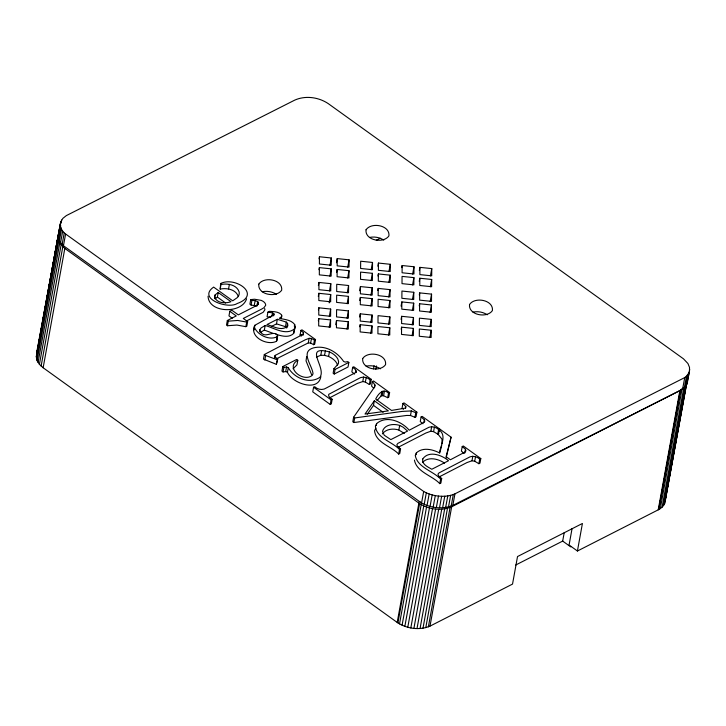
<?xml version="1.0" encoding="UTF-8"?>
<svg xmlns="http://www.w3.org/2000/svg" width="726" height="726" viewBox="0 0 726 726"><rect width="100%" height="100%" fill="white"/><g stroke="black" fill="none" stroke-linecap="round" stroke-linejoin="round"><path stroke-width="1.09" d="M352.682 367.329L355.386 369.489L356.176 372.284L326.564 387.856C322.798 390.524 317.943 389.744 314.676 386.704L313.578 387.257L312.743 391.849L330.248 404.436L331.337 403.883L332.172 399.291L329.495 397.14L328.669 395.888L328.706 394.354L358.326 378.781C362.083 376.095 366.92 376.876 370.187 379.916L371.285 379.353L353.78 366.766L352.682 367.329L351.847 371.921L354.551 374.081M318.732 318.687L318.678 325.929L330.53 327.163L330.584 319.912L318.732 318.687L318.342 320.774M318.814 307.815L318.759 315.066L330.611 316.291L330.666 309.049L318.814 307.815L318.424 309.911M318.877 293.304L318.823 300.546L330.666 301.78L330.72 294.529L318.877 293.304L318.297 296.444M318.959 282.441L318.905 289.683L330.747 290.908L330.802 283.666L318.959 282.441L318.378 285.572M319.376 267.622L319.322 274.864L331.165 276.098L331.219 268.847L319.376 267.622L318.986 269.709M319.458 256.75L319.404 264.001L331.247 265.226L331.301 257.984L319.458 256.75L319.068 258.846M336.501 320.529L336.447 327.771L348.298 329.005L348.353 321.754L336.501 320.529L335.73 324.713M337.145 269.464L337.091 276.706L348.943 277.94L348.997 270.689L337.145 269.464L336.565 272.604M337.227 258.601L337.173 265.843L349.024 267.068L349.079 259.826L337.227 258.601L336.456 262.776M348.435 310.891L348.38 318.133L336.528 316.908L336.592 309.666L348.435 310.891L347.082 318.206M348.498 296.38L348.444 303.622L336.592 302.388L336.646 295.146L348.498 296.38L347.137 303.695M348.58 285.509L348.525 292.75L336.673 291.525L336.728 284.283L348.58 285.509L347.219 292.823M360.35 297.433L360.296 304.684L372.139 305.909L372.193 298.667L360.35 297.433L359.769 300.573M360.432 286.57L360.377 293.812L372.22 295.046L372.275 287.795L360.432 286.57L359.651 290.754M360.196 324.694L360.141 331.936L371.984 333.17L372.039 325.92L360.196 324.694L359.806 326.782M360.277 313.823L360.223 321.074L372.066 322.299L372.12 315.057L360.277 313.823L359.697 316.963M372.438 273.321L372.384 280.563L360.532 279.329L360.586 272.087L372.438 273.321L371.086 280.635M372.52 262.449L372.465 269.691L360.613 268.466L360.668 261.224L372.52 262.449L371.167 269.763M378.201 288.413L378.146 295.654L389.998 296.889L390.053 289.638L378.201 288.413L377.81 290.5M378.364 273.929L378.31 281.18L390.161 282.405L390.216 275.163L378.364 273.929L377.974 276.025M378.446 263.066L378.391 270.308L390.243 271.533L390.298 264.291L378.446 263.066L377.865 266.197M389.971 300.51L389.916 307.751L378.065 306.526L378.119 299.275L389.971 300.51L388.61 307.824M389.817 327.762L389.762 335.013L377.91 333.779L377.965 326.537L389.817 327.762L388.455 335.085M389.898 316.899L389.844 324.141L377.992 322.916L378.046 315.665L389.898 316.899L388.537 324.213M401.578 327.172L401.523 334.414L413.366 335.648L413.421 328.397L401.578 327.172L401.188 329.259M401.66 316.309L401.605 323.551L413.448 324.776L413.502 317.534L401.66 316.309L401.079 319.44M401.85 301.916L401.796 309.158L413.639 310.383L413.693 303.141L401.85 301.916L401.07 306.1M402.14 265.525L402.086 272.767L413.938 274.001L413.992 266.751L402.14 265.525L401.75 267.613M413.775 292.279L413.72 299.52L401.877 298.295L401.932 291.044L413.775 292.279L412.422 299.593M413.911 277.622L413.856 284.864L402.004 283.639L402.059 276.388L413.911 277.622L412.55 284.937M419.619 303.758L419.564 311L431.416 312.234L431.471 304.984L419.619 303.758L419.238 305.846M419.701 292.887L419.646 300.137L431.498 301.363L431.553 294.121L419.701 292.887L419.319 294.983M419.837 278.23L419.782 285.481L431.625 286.706L431.68 279.465L419.837 278.23L419.256 281.37M419.918 267.368L419.864 274.61L431.707 275.844L431.761 268.593L419.918 267.368L419.338 270.508M431.199 330.239L431.144 337.49L419.292 336.256L419.347 329.014L431.199 330.239L429.837 337.563M431.28 319.376L431.226 326.618L419.374 325.393L419.428 318.151L431.28 319.376L429.919 326.691M36.3 356.765L58.207 235.56L36.3 356.765L37.071 360.613L39.404 364.361L43.143 367.755L397.195 622.427C406.624 628.752 419.428 630.595 429.992 626.13L512.529 584.094L517.52 556.552L582.415 523.473L577.424 551.016L569.084 545.017L572.079 528.492M57.98 237.438L59.732 243.192L64.823 248.428L418.875 503.109C428.304 509.434 441.109 511.276 451.672 506.802L679.89 390.534L685.725 386.132L686.732 384.435L689.482 371.14L689.509 367.356L687.939 363.535L683.465 358.816L328.234 103.609C318.596 97.148 305.428 95.306 294.72 100.134L66.329 215.604L62.853 218.381L60.821 221.757L58.261 235.088L58.624 238.908L60.567 242.693L63.443 245.724L421.134 502.71M37.552 351.683L36.536 353.39L60.394 223.59M300.936 330.394L303.423 332.708L303.323 334.187L264.3 354.542L263.465 359.134L276.361 364.325L277.722 358.844L274.455 356.602L275.218 355.377L305.319 339.777L309.122 338.316L311.481 338.452L314.458 340.113L315.529 339.568L301.998 329.849L300.936 330.394L300.101 334.976L301.344 336.138M372.411 381.513L374.97 385.007L374.534 387.049L353.626 417.196L352.791 421.779L353.852 422.541L406.714 415.444L410.489 415.508L414.963 417.305L416.062 416.742L416.896 412.159L404.028 402.903L402.93 403.465L405.87 406.687L405.144 408.148L391.505 410.435L375.687 399.064C377.947 394.245 383.165 387.82 388.528 393.111L389.626 392.548L373.509 380.959L372.411 381.513L371.576 386.105L373.391 387.92M686.732 384.435L687.377 378.863M442.007 443.686L442.007 439.23L438.241 434.484L439.076 429.892L440.174 429.338L451.082 437.179L446.1 458.042M36.527 354.887L58.207 235.56M36.482 358.68L58.171 239.362M37.071 360.613L58.752 241.286M38.051 362.51L59.732 243.192M39.404 364.361L61.084 245.034M41.11 366.113L62.79 246.795M43.143 367.755L64.823 248.428M214.506 298.513L215.177 294.838L218.217 292.514L230.986 301.698C225.659 303.786 215.667 303.277 214.624 296.272L215.177 294.838M215.096 298.849L217.383 297.097L218.217 292.514M220.178 289.093L221.003 284.501C227.556 283.158 236.821 284.737 239.144 291.943A16.281 9.792 10.3 0 1 237.375 297.542L232.71 300.818L213.644 287.106C196.946 298.685 228.155 309.467 237.175 303.522C262.267 294.484 234.861 276.098 220.668 283.521L220.178 289.093C226.721 287.75 235.986 289.329 238.31 296.535M228.554 288.948L229.389 284.356M232.193 318.206L228.971 315.892L229.806 311.3L236.249 315.937L227.329 320.484L226.494 325.076L227.429 325.747L236.912 325.057L245.851 326.682L246.831 326.183L247.666 321.591L243.292 318.451L261.56 309.14L263.955 307.724L265.707 305.256A7.596 4.574 10.3 0 0 261.133 300.364L254.536 299.221L250.724 299.602L249.889 304.194L251.06 305.038L255.988 305.882M227.429 325.747L228.263 321.155L227.329 320.484M245.851 326.682L246.686 322.09L247.666 321.591M251.06 305.038L251.895 300.446L250.724 299.602M254.3 305.165L255.135 300.573L251.895 300.446M256.841 306.236L257.676 301.644L255.135 300.573M258.202 304.385L258.538 302.551L257.676 301.644M267.894 312.171L272.504 312.824L274.056 314.049L273.375 315.002L254.871 325.284C248.637 336.918 267.495 346.202 276.524 341.229L277.504 334.913C272.522 330.058 264.745 339.423 260.316 331.537L259.844 329.804L261.006 328.007L265.171 325.475C274.101 327.907 285.808 335.966 294.475 328.851L295.319 326.718L294.656 324.468C291.026 319.694 284.583 319.576 279.256 318.297L281.089 317.071L281.788 315.901L281.525 314.775C278.548 311.518 273.629 311.626 269.555 311.327L267.894 312.171L267.059 316.763L270.744 317.28M254.036 329.876L254.871 325.284M259.509 331.646L259.844 329.804M260.171 332.59L264.337 330.067L265.171 325.475M271.833 316.491L272.504 312.824M264.818 360.105L265.652 355.513L264.3 354.542M273.221 315.157L273.548 313.323M273.72 315.883L274.056 314.049M271.796 326.273L276.497 323.869L277.332 319.286L286.316 322.099L287.56 323.424L287.56 326.8M277.005 337.663L277.504 334.913M276.524 341.229L277.74 335.784M281.289 318.65L281.788 315.901M274.718 358.136L275.218 355.377M276.361 364.325L277.722 358.844M287.56 323.424L286.725 328.016L285.481 326.691L286.316 322.099M293.068 368.754L296.961 364.86L297.796 360.268L296.689 359.47L282.777 366.557L281.942 371.149L283.058 371.948L285.708 371.576L287.451 372.266C291.87 383.128 318.151 392.621 320.865 376.594M283.058 371.948L283.893 367.356L282.777 366.557M285.708 371.576L286.543 366.984L288.286 367.674C294.148 378.119 309.358 384.462 319.894 377.311C326.972 367.764 302.633 345.004 329.432 351.883A17.796 10.709 10.3 0 1 337.853 359.089L338.625 361.612L338.334 363.826L333.96 368.645L333.125 373.228L334.241 374.035L348.026 367.002L348.861 362.419L347.745 361.612L345.258 362.083L343.625 361.457C337.127 351.765 325.194 344.877 313.36 347.917C299.892 351.801 312.352 365.496 313.015 373.69L312.398 375.197C303.704 383.01 284.51 367.846 297.796 360.268M294.329 326.301L294.656 324.468M275.816 334.214C281.461 336.011 288.812 338.189 293.64 333.443L294.475 328.851M295.319 326.718L293.64 333.443M287.451 372.266L288.286 367.674M302.923 335.466L303.423 332.708M276.198 358.962L308.287 342.908L309.122 338.316M315.529 339.568L314.694 344.16L313.623 344.705L310.646 343.044L311.481 338.452M313.623 344.705L314.458 340.113M316.463 357.065L320.783 355.277L321.618 350.694M320.783 355.277L324.549 355.368L325.384 350.776M337.526 365.36L337.018 363.681A17.796 10.709 10.3 0 0 328.597 356.475L329.432 351.883M334.241 374.035L335.076 369.443L348.861 362.419M330.248 404.436L331.083 399.844L332.172 399.291M355.858 372.556L356.185 370.723M353.852 422.541L354.687 417.949L353.626 417.196M329.695 397.775L357.491 383.373L362.773 381.558L363.608 376.975M371.285 379.353L370.451 383.945L369.352 384.508L365.36 382.076L366.194 377.493M369.352 384.508L370.187 379.916M373.518 368.862L374.099 365.641M375.823 369.198L376.422 365.922M374.471 387.766L374.97 385.007M367.292 414.219L373.5 405.38L374.335 400.788L388.374 410.88L365.015 414.056L374.335 400.788M377.057 400.507L381.077 395.96L381.912 391.368M376.322 425.382L376.658 423.539C386.704 415.063 401.641 421.37 409.237 430.219L423.812 422.532L424.819 421.243L424.356 419.71L421.089 416.96L420.254 421.552L422.959 423.757M381.077 395.96L382.203 395.661L383.029 391.069M389.626 392.548L388.791 397.14L387.702 397.703L383.6 395.734L384.435 391.142M387.702 397.703L388.528 393.111M402.93 403.465L402.095 408.057L403.502 409.337M404.328 433.413L398.846 430.028L399.681 425.436C393.791 423.449 384.58 424.42 382.538 431.262L384.199 435.192L390.824 439.611L407.549 431.081L403.193 427.233L399.681 425.436M405.535 408.52L405.87 406.687M375.823 428.131L374.562 430.772C375.723 442.824 391.523 446.354 398.656 454.068L399.491 449.485L400.589 448.922L397.34 446.191L396.859 444.639L397.884 443.368L426.734 428.413C430.464 425.735 435.337 426.525 438.595 429.547L439.693 428.993L422.187 416.397L421.089 416.96M400.589 448.922L399.754 453.514L398.656 454.068M410.489 415.508L411.324 410.925L415.798 412.713L416.896 412.159M414.963 417.305L415.798 412.713M416.062 454.73L416.397 452.888C422.732 446.953 432.524 449.376 439.43 452.852C440.528 445.664 447.089 435.455 439.076 429.892M423.857 422.468L424.356 419.71M398.011 447.388L425.899 433.005L430.854 431.217L431.689 426.625M397.195 622.427L418.875 503.109M397.912 622.899L419.601 503.572M438.858 433.576L437.76 434.139L433.585 431.643L434.42 427.06M399.509 623.924L421.198 504.597M402.077 625.24L423.766 505.913M437.76 434.139L438.595 429.547M439.194 431.743L439.693 428.993M404.854 626.356L426.534 507.038M407.785 627.273L429.465 507.946M410.816 627.945L432.505 508.627M414.428 460.039C416.506 472.091 432.369 475.594 439.774 483.643L440.609 479.051L441.707 478.498L438.468 475.757L437.978 474.214L438.985 472.925L467.825 457.961C471.573 455.302 476.456 456.1 479.714 459.122L480.812 458.56L463.306 445.973L462.217 446.535L461.382 451.127L464.095 453.342M413.911 628.38L435.6 509.062M441.707 478.498L440.873 483.089L439.774 483.643M417.005 628.571L438.695 509.253M420.055 628.507L441.735 509.18M422.995 628.19L444.684 508.872M425.79 627.627L447.47 508.309M428.376 626.828L450.066 507.51M429.992 626.13L451.672 506.802M464.822 452.96L465.484 449.285L462.217 446.535M439.103 476.937L466.99 462.553L471.982 460.792L472.817 456.2M480.812 458.56L479.977 463.152L478.879 463.714L474.713 461.219L475.539 456.627M478.879 463.714L479.714 459.122M515.75 565L562.677 541.088L564.202 532.739M577.424 551.016L658.201 509.852L679.89 390.534M658.7 509.552L680.389 390.234M658.845 509.47L680.525 390.152M658.201 509.852L660.306 508.599L681.986 389.281M660.306 508.599L662.094 507.156L683.774 387.838M662.094 507.156L663.519 505.541L685.199 386.223M663.519 505.541L664.562 503.799L686.242 384.481M665.433 500.014L686.705 382.92M686.887 382.62L664.562 503.799M208.063 296.172C208.48 313.333 242.012 314.013 246.568 298.831M60.821 221.757L58.261 235.088M60.285 227.329L60.675 225.241M61.066 223.145L61.646 220.014M58.624 238.908L60.757 227.41L60.376 225.487M59.405 240.823L61.538 229.325L60.757 227.41M60.567 242.693L62.699 231.195L61.538 229.325M62.1 244.499L64.233 233.001L62.699 231.195M63.443 245.724L65.576 234.226M329.949 265.299L331.301 257.984M329.867 276.17L331.219 268.847M329.45 290.981L330.802 283.666M329.168 302.896L330.72 294.529M329.305 316.364L330.666 309.049M329.223 327.235L330.584 319.912M347.718 267.141L349.079 259.826M347.636 278.013L348.997 270.689M347.001 329.078L348.353 321.754M370.922 295.119L372.275 287.795M370.841 305.982L372.193 298.667M370.768 322.371L372.12 315.057M370.687 333.243L372.039 325.92M388.936 271.615L390.298 264.291M388.855 282.478L390.216 275.163M388.691 296.961L390.053 289.638M412.631 274.074L413.992 266.751M412.341 310.465L413.693 303.141M412.15 324.849L413.502 317.534M412.069 335.721L413.421 328.397M430.409 275.916L431.761 268.593M430.327 286.779L431.68 279.465M430.191 301.435L431.553 294.121M430.11 312.307L431.471 304.984M688.865 372.937L686.469 376.186L684.337 387.684L680.552 390.298L453.559 505.024C443.423 509.652 431.18 508.2 421.552 502.973L423.685 491.475L64.233 233.001M424.193 504.334L426.316 492.836L423.685 491.475M427.033 505.487L429.166 493.989L426.316 492.836M430.046 506.43L432.179 494.923L429.166 493.989M433.159 507.129L435.291 495.631C441.835 496.747 448.84 496.602 454.966 493.834L684.736 377.584L686.469 376.186M436.335 507.583L438.468 496.085M439.511 507.792L441.644 496.285M442.633 507.728L444.766 496.23M445.655 507.42L447.788 495.922M448.514 506.857L450.646 495.359M451.173 506.049L453.305 494.551M452.833 505.332L454.966 493.834M682.603 389.082L684.736 377.584M685.725 386.132L687.858 374.625M687.35 382.638L689.7 369.271M451.082 437.179L446.109 456.699L450.383 459.776L464.93 452.107L465.938 450.819L465.484 449.285M439.729 453.097L441.698 445.492M306.635 356.62L306.045 360.876L311.617 374.689M287.895 324.967L287.278 326.473C281.307 331.374 273.121 326.237 266.986 324.558L277.332 319.286M416.397 452.888L415.263 455.456C417.341 467.499 433.204 471.002 440.609 479.051M376.658 423.539L375.396 426.18C376.558 438.232 392.358 441.762 399.491 449.485M382.348 433.912C386.041 428.903 393.274 428.213 398.846 430.028M422.596 462.299C428.522 456.318 438.413 458.85 444.575 463.152M277.359 336.637C269.364 340.902 257.267 334.958 254.254 326.927M229.806 311.3L231.875 310.238L238.328 314.875L255.933 305.9L257.957 304.639L258.538 302.551M376.286 240.27L380.297 238.219M246.305 321.083L263.121 312.316L264.872 309.848A7.596 4.574 10.3 0 0 264.645 308.55M300.101 334.976L301.163 334.432M369.461 237.456C374.335 236.413 379.607 237.32 383.764 240.097M262.231 291.77C267.095 290.718 272.368 291.634 276.524 294.402M472.962 312.135C477.826 311.091 483.099 311.998 487.255 314.775M366.122 366.176C370.995 365.124 376.268 366.031 380.424 368.808M283.893 367.356L286.543 366.984M354.687 417.949L402.14 411.415L411.324 410.925M228.263 321.155L237.747 320.465L246.686 322.09M308.287 342.908L310.646 343.044M382.203 395.661L383.6 395.734M430.854 431.217L433.585 431.643M471.982 460.792L474.713 461.219M362.773 381.558L365.36 382.076M432.179 494.923L435.291 495.631M276.497 323.869L285.481 326.691M324.549 355.368L328.597 356.475M265.652 355.513L277.196 359.742M264.337 330.067L272.795 333.252M419.165 501.448L421.552 502.973M333.96 368.645L335.076 369.443M562.677 541.088L570.79 546.914M373.5 405.38L383.156 412.323M217.383 297.097L225.595 303.005M313.578 387.257L331.083 399.844M220.668 283.521L221.003 284.501M276.67 339.505L276.905 340.376M422.741 458.977C421.561 464.386 428.177 467.063 431.798 469.259L448.523 460.729C441.889 455.02 428.748 450.202 422.741 458.977M258.81 284.093C257.485 294.756 276.27 298.186 281.67 290.219C282.995 279.555 264.2 276.134 258.81 284.093M366.04 229.788C364.715 240.442 383.51 243.872 388.909 235.905C390.234 225.251 371.44 221.82 366.04 229.788M362.701 358.499C361.376 369.162 380.17 372.583 385.57 364.624C386.894 353.961 368.1 350.54 362.701 358.499M469.54 304.466C468.206 315.129 487.001 318.551 492.4 310.592C493.725 299.929 474.931 296.498 469.54 304.466"/></g></svg>
